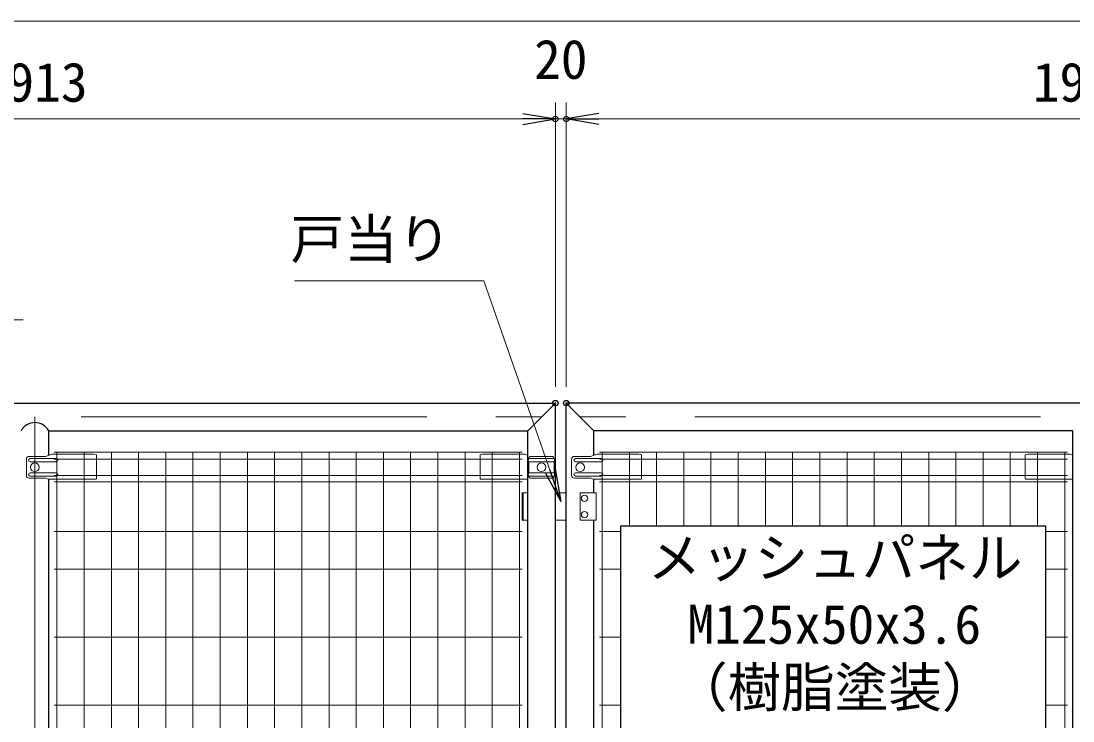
# Model space of a CAD drawing. Units: millimetres, scale not verified. Extents: x -6300 to 6300, y -4454 to 4456.
# Drawn here: x -2313 to -380, y -864 to 422 of the extents above; entities that cross this region are included whole.
import ezdxf
from ezdxf.enums import TextEntityAlignment as Align

# ---------------------------------------------------------------- set-up
doc = ezdxf.new("R2010")
doc.units = ezdxf.units.MM
doc.header["$LTSCALE"] = 20
doc.header["$PDMODE"] = 32
doc.header["$PDSIZE"] = 10
doc.linetypes.add('DASHED', pattern=[7.5, 6, -1.5])
doc.linetypes.add('USER1', pattern=[50.8, 31.75, -6.35, 6.35, -6.35])
for name, color, linetype, lineweight in [('0-0_D-STR3', 3, 'Continuous', 13), ('0-1_D-BMK', 2, 'USER1', 13), ('0-2_D-STR1', 1, 'Continuous', 25), ('0-6_D-STR-DIM', 7, 'Continuous', 13), ('0-8_Defpoints', 8, 'Continuous', 25), ('0-9_D-STR-TXT', 7, 'Continuous', 13), ('0-A_D-STR2', 7, 'Continuous', 13)]:
    doc.layers.add(name, color=color, linetype=linetype, lineweight=lineweight)
doc.layers.add('0-7_0', color=7, linetype='Continuous')
doc.styles.add('ＭＳ ゴシック', font='')
doc.styles.get('ＭＳ ゴシック').set_extended_font_data('MS Gothic')

# ---------------------------------------------------------------- blocks, each defined once
blk = doc.blocks.new('_Open')
at = {"layer": '0-7_0'}
blk.add_line((-20, 3.333), (0, 0), dxfattribs=at)
blk.add_lwpolyline([(-20, -3.333), (0, 0), (-20, 0)], dxfattribs=at)

msp = doc.modelspace()

# ---------------------------------------------------------------- linework, layer by layer
at = {"layer": '0-0_D-STR3'}
for p, q in [((-2303.1, -382.74), (-2303.1, -412.74)), ((-2268.26, -377.74), (-2298.1, -377.74)), ((-2248.61, -381.74), (-2296.02, -381.74)), ((-2256.7, -373.74), (-2268.26, -377.74)), ((-2179.61, -373.74), (-2256.7, -373.74)), ((-2179.61, -373.74), (-2174.61, -374.74)), ((-2174.61, -374.74), (-2174.61, -418.56)), ((-1464.51, -373.74), (-1469.51, -374.74)), ((-1469.51, -374.74), (-1469.51, -418.56)), ((-1464.51, -373.74), (-1387.43, -373.74)), ((-1387.43, -373.74), (-1383.11, -375.23)), ((-1380.18, -381.74), (-1333.45, -381.74)), ((-1376.18, -377.74), (-1337.45, -377.74)), ((-1301.2, -382.74), (-1301.2, -412.74)), ((-1266.36, -377.74), (-1296.2, -377.74)), ((-1246.71, -381.74), (-1294.12, -381.74)), ((-1254.8, -373.74), (-1266.36, -377.74)), ((-1177.71, -373.74), (-1254.8, -373.74)), ((-1177.71, -373.74), (-1172.71, -374.74)), ((-1172.71, -374.74), (-1172.71, -418.56)), ((-462.61, -373.74), (-467.61, -374.74)), ((-467.61, -374.74), (-467.61, -418.56)), ((-462.61, -373.74), (-385.53, -373.74)), ((-385.53, -373.74), (-380.01, -375.65)), ((-2248.61, -387.74), (-2296.02, -387.74)), ((-1380.18, -387.74), (-1333.45, -387.74)), ((-1380.18, -387.74), (-1380.18, -407.74)), ((-1333.45, -387.74), (-1333.45, -407.74)), ((-1246.71, -387.74), (-1294.12, -387.74)), ((-2268.26, -417.74), (-2298.1, -417.74)), ((-2248.61, -407.74), (-2296.02, -407.74)), ((-2248.61, -413.74), (-2296.02, -413.74)), ((-2263.01, -419.56), (-2268.26, -417.74)), ((-2263.01, -419.56), (-2175.61, -419.56)), ((-1381.91, -419.56), (-1468.51, -419.56)), ((-1380.18, -407.74), (-1333.45, -407.74)), ((-1380.18, -413.74), (-1333.45, -413.74)), ((-1376.18, -417.74), (-1337.45, -417.74)), ((-1266.36, -417.74), (-1296.2, -417.74)), ((-1246.71, -407.74), (-1294.12, -407.74)), ((-1246.71, -413.74), (-1294.12, -413.74)), ((-1261.11, -419.56), (-1266.36, -417.74)), ((-1261.11, -419.56), (-1173.71, -419.56)), ((-380.01, -419.56), (-466.61, -419.56)), ((-1392.31, -444.74), (-1392.31, -494.74)), ((-1381.91, -444.74), (-1392.31, -444.74)), ((-1311.11, -444.74), (-1331.11, -444.74)), ((-1256.01, -444.74), (-1285.71, -444.74)), ((-1285.71, -444.74), (-1285.71, -494.74)), ((-1381.91, -494.74), (-1392.31, -494.74)), ((-1311.11, -494.74), (-1331.11, -494.74))]:
    msp.add_line(p, q, dxfattribs=at)
at = {"layer": '0-0_D-STR3', "linetype": 'DASHED'}
msp.add_line((-1390.28, -444.74), (-1390.28, -494.74), dxfattribs=at)
at = {"layer": '0-0_D-STR3'}
msp.add_lwpolyline([(-1256.01, -444.74), (-1256.01, -494.74), (-1285.71, -494.74)], dxfattribs=at)
for centre, radius in [((-2287.61, -397.74), 8), ((-1356.51, -397.74), 8), ((-1285.71, -397.74), 8), ((-1277.51, -454.74), 5.9), ((-1277.51, -484.74), 5.9)]:
    msp.add_circle(centre, radius, dxfattribs=at)
for centre, radius, start, end in [((-2298.1, -382.74), 5, 90, 180), ((-2296.02, -384.74), 3, 90, 270), ((-2248.61, -384.74), 3, 270, 90), ((-1374.92, -384.74), 6.05, 150.26731, 209.73269), ((-1376.18, -381.74), 4, 90, 180), ((-1337.45, -381.74), 4, 0, 90), ((-1338.71, -384.74), 6.05, 330.26731, 29.73269), ((-1296.2, -382.74), 5, 90, 180), ((-1294.12, -384.74), 3, 90, 270), ((-1246.71, -384.74), 3, 270, 90), ((-2298.1, -412.74), 5, 180, 270), ((-2296.02, -410.74), 3, 90, 270), ((-2248.61, -410.74), 3, 270, 90), ((-2175.61, -418.56), 1, 270, 0), ((-1468.51, -418.56), 1, 180, 270), ((-1374.9, -410.74), 6.07, 150.37394, 209.62606), ((-1376.18, -413.74), 4, 180, 270), ((-1337.45, -413.74), 4, 270, 0), ((-1338.73, -410.74), 6.07, 330.37394, 29.62606), ((-1296.2, -412.74), 5, 180, 270), ((-1294.12, -410.74), 3, 90, 270), ((-1246.71, -410.74), 3, 270, 90), ((-1173.71, -418.56), 1, 270, 0), ((-466.61, -418.56), 1, 180, 270)]:
    msp.add_arc(centre, radius, start, end, dxfattribs=at)
at = {"layer": '0-1_D-BMK'}
for p, q in [((-3218.56, -305.14), (-1356.51, -305.14)), ((-2287.61, -305.14), (-2287.61, -1704.34)), ((576.34, -305.14), (-1285.71, -305.14))]:
    msp.add_line(p, q, dxfattribs=at)
at = {"layer": '0-2_D-STR1'}
for p, q in [((-3244.11, -279.74), (-1331.11, -279.74)), ((-1381.91, -330.54), (-1331.11, -279.74)), ((-1331.11, -954.98), (-1331.11, -279.74)), ((601.89, -279.74), (-1311.11, -279.74)), ((-1311.11, -954.98), (-1311.11, -279.74)), ((-1260.31, -330.54), (-1311.11, -279.74)), ((-2262.21, -330.54), (-1381.91, -330.54)), ((-2262.21, -375.65), (-2262.21, -330.54)), ((-1381.91, -954.98), (-1381.91, -330.54)), ((-380.01, -330.54), (-1260.31, -330.54)), ((-1260.31, -375.65), (-1260.31, -330.54)), ((-380.01, -1678.94), (-380.01, -330.54)), ((-2262.21, -1589.65), (-2262.21, -419.56)), ((-1260.31, -444.74), (-1260.31, -419.56)), ((-1260.31, -954.98), (-1260.31, -494.74))]:
    msp.add_line(p, q, dxfattribs=at)
msp.add_arc((-2287.61, -344.55), 29, 28.87195, 151.12805, dxfattribs=at)
at = {"layer": '0-6_D-STR-DIM'}
for p, q in [((-3261.11, 422.38), (618.89, 422.38)), ((-1331.11, -249.74), (-1331.11, 272.38)), ((-1331.11, -249.74), (-1331.11, 272.38)), ((-1311.11, -249.74), (-1311.11, 272.38)), ((-1311.11, -249.74), (-1311.11, 272.38)), ((-1391.11, 242.38), (-3184.11, 242.38)), ((-1391.11, 242.38), (-1451.11, 242.38)), ((-1311.11, 242.38), (-1331.11, 242.38)), ((541.89, 242.38), (-1251.11, 242.38)), ((-1251.11, 242.38), (-1191.11, 242.38))]:
    msp.add_line(p, q, dxfattribs=at)
at = {"layer": '0-8_Defpoints'}
msp.add_lwpolyline([(-1210.56, -880.24), (-1210.56, -505.24), (-430.56, -505.24), (-430.56, -880.24)], close=True, dxfattribs=at)
for p in [(-1331.11, 242.38), (-1311.11, 242.38), (-1331.11, -279.74), (-1331.11, -279.74), (-1311.11, -279.74)]:
    msp.add_point(p, dxfattribs=at)
at = {"layer": '0-9_D-STR-TXT'}
for points in [[(-1810.22, -55.13), (-1462.77, -55.13), (-1321.58, -458.65)], [(-2309.39, -126.86), (-3113.31, -126.86), (-3190.41, -311.85)]]:
    msp.add_lwpolyline(points, dxfattribs=at)
at = {"layer": '0-A_D-STR2'}
for p, q in [((-1392.06, -369.74), (-2252.06, -369.74)), ((-1392.06, -382.84), (-2252.06, -382.84)), ((-2247.06, -994.74), (-2247.06, -369.74)), ((-2197.06, -1639.74), (-2197.06, -369.74)), ((-2147.06, -1639.74), (-2147.06, -369.74)), ((-2097.06, -1639.74), (-2097.06, -369.74)), ((-2047.06, -1639.74), (-2047.06, -369.74)), ((-1997.06, -1639.74), (-1997.06, -369.74)), ((-1947.06, -1639.74), (-1947.06, -369.74)), ((-1897.06, -1639.74), (-1897.06, -369.74)), ((-1847.06, -1639.74), (-1847.06, -369.74)), ((-1797.06, -1639.74), (-1797.06, -369.74)), ((-1747.06, -1639.74), (-1747.06, -369.74)), ((-1697.06, -1639.74), (-1697.06, -369.74)), ((-1647.06, -1639.74), (-1647.06, -369.74)), ((-1597.06, -1639.74), (-1597.06, -369.74)), ((-1547.06, -954.74), (-1547.06, -369.74)), ((-1497.06, -954.74), (-1497.06, -369.74)), ((-1447.06, -954.74), (-1447.06, -369.74)), ((-1397.06, -954.74), (-1397.06, -369.74)), ((-390.16, -369.74), (-1250.16, -369.74)), ((-390.16, -382.84), (-1250.16, -382.84)), ((-1245.16, -954.74), (-1245.16, -369.74)), ((-1195.16, -505.24), (-1195.16, -369.74)), ((-1145.16, -505.24), (-1145.16, -369.74)), ((-1095.16, -505.24), (-1095.16, -369.74)), ((-1045.16, -505.24), (-1045.16, -369.74)), ((-995.16, -505.24), (-995.16, -369.74)), ((-945.16, -505.24), (-945.16, -369.74)), ((-895.16, -505.24), (-895.16, -369.74)), ((-845.16, -505.24), (-845.16, -369.74)), ((-795.16, -505.24), (-795.16, -369.74)), ((-745.16, -505.24), (-745.16, -369.74)), ((-695.16, -505.24), (-695.16, -369.74)), ((-645.16, -505.24), (-645.16, -369.74)), ((-595.16, -505.24), (-595.16, -369.74)), ((-545.16, -505.24), (-545.16, -369.74)), ((-495.16, -505.24), (-495.16, -369.74)), ((-445.16, -505.24), (-445.16, -369.74)), ((-395.16, -994.74), (-395.16, -369.74)), ((-1392.06, -412.64), (-2252.06, -412.64)), ((-1392.06, -424.5), (-2252.06, -424.5)), ((-390.16, -412.64), (-1250.16, -412.64)), ((-390.16, -424.5), (-1250.16, -424.5)), ((-2252.06, -515.74), (-1392.06, -515.74)), ((-1210.56, -515.74), (-1250.16, -515.74)), ((-390.16, -515.74), (-430.56, -515.74)), ((-2252.06, -584.74), (-1392.06, -584.74)), ((-1210.56, -584.74), (-1250.16, -584.74)), ((-390.16, -584.74), (-430.56, -584.74)), ((-2252.06, -709.74), (-1392.06, -709.74)), ((-1210.56, -709.74), (-1250.16, -709.74)), ((-390.16, -709.74), (-430.56, -709.74)), ((-2252.06, -834.74), (-1392.06, -834.74)), ((-1210.56, -834.74), (-1250.16, -834.74)), ((-390.16, -834.74), (-430.56, -834.74))]:
    msp.add_line(p, q, dxfattribs=at)

# ---------------------------------------------------------------- block references
at = {"layer": '0-6_D-STR-DIM', "xscale": 3, "yscale": 3}
msp.add_blockref('_Open', (-1331.11, 242.38), dxfattribs=at)
msp.add_blockref('_Open', (-1331.11, 242.38), dxfattribs=at)
at = {"layer": '0-6_D-STR-DIM', "xscale": 3, "yscale": 3, "rotation": 180}
msp.add_blockref('_Open', (-1311.11, 242.38), dxfattribs=at)
msp.add_blockref('_Open', (-1311.11, 242.38), dxfattribs=at)
at = {"layer": '0-9_D-STR-TXT', "xscale": 3, "yscale": 3, "rotation": 289.28473}
msp.add_blockref('_Open', (-1320.92, -460.54), dxfattribs=at)

# ---------------------------------------------------------------- texts
at = {"layer": '0-6_D-STR-DIM', "style": 'ＭＳ ゴシック'}
for s, p in [('20', (-1370.24, 294.5)), ('1913', (-2386.99, 252.5)), ('1913', (-453.99, 252.5))]:
    msp.add_text(s, height=72.14, dxfattribs=at).set_placement(p, align=Align.BOTTOM_LEFT)
at = {"layer": '0-9_D-STR-TXT', "style": 'ＭＳ ゴシック'}
for s, p in [('戸当り', (-1817.84, -35.87)), ('メッシュパネル', (-1161.68, -621.64)), ('M125x50x3.6', (-1088.58, -743.74)), ('（樹脂塗装）', (-1112.95, -859.74))]:
    msp.add_text(s, height=72.14, dxfattribs=at).set_placement(p, align=Align.BOTTOM_LEFT)

doc.saveas('drawing.dxf')
